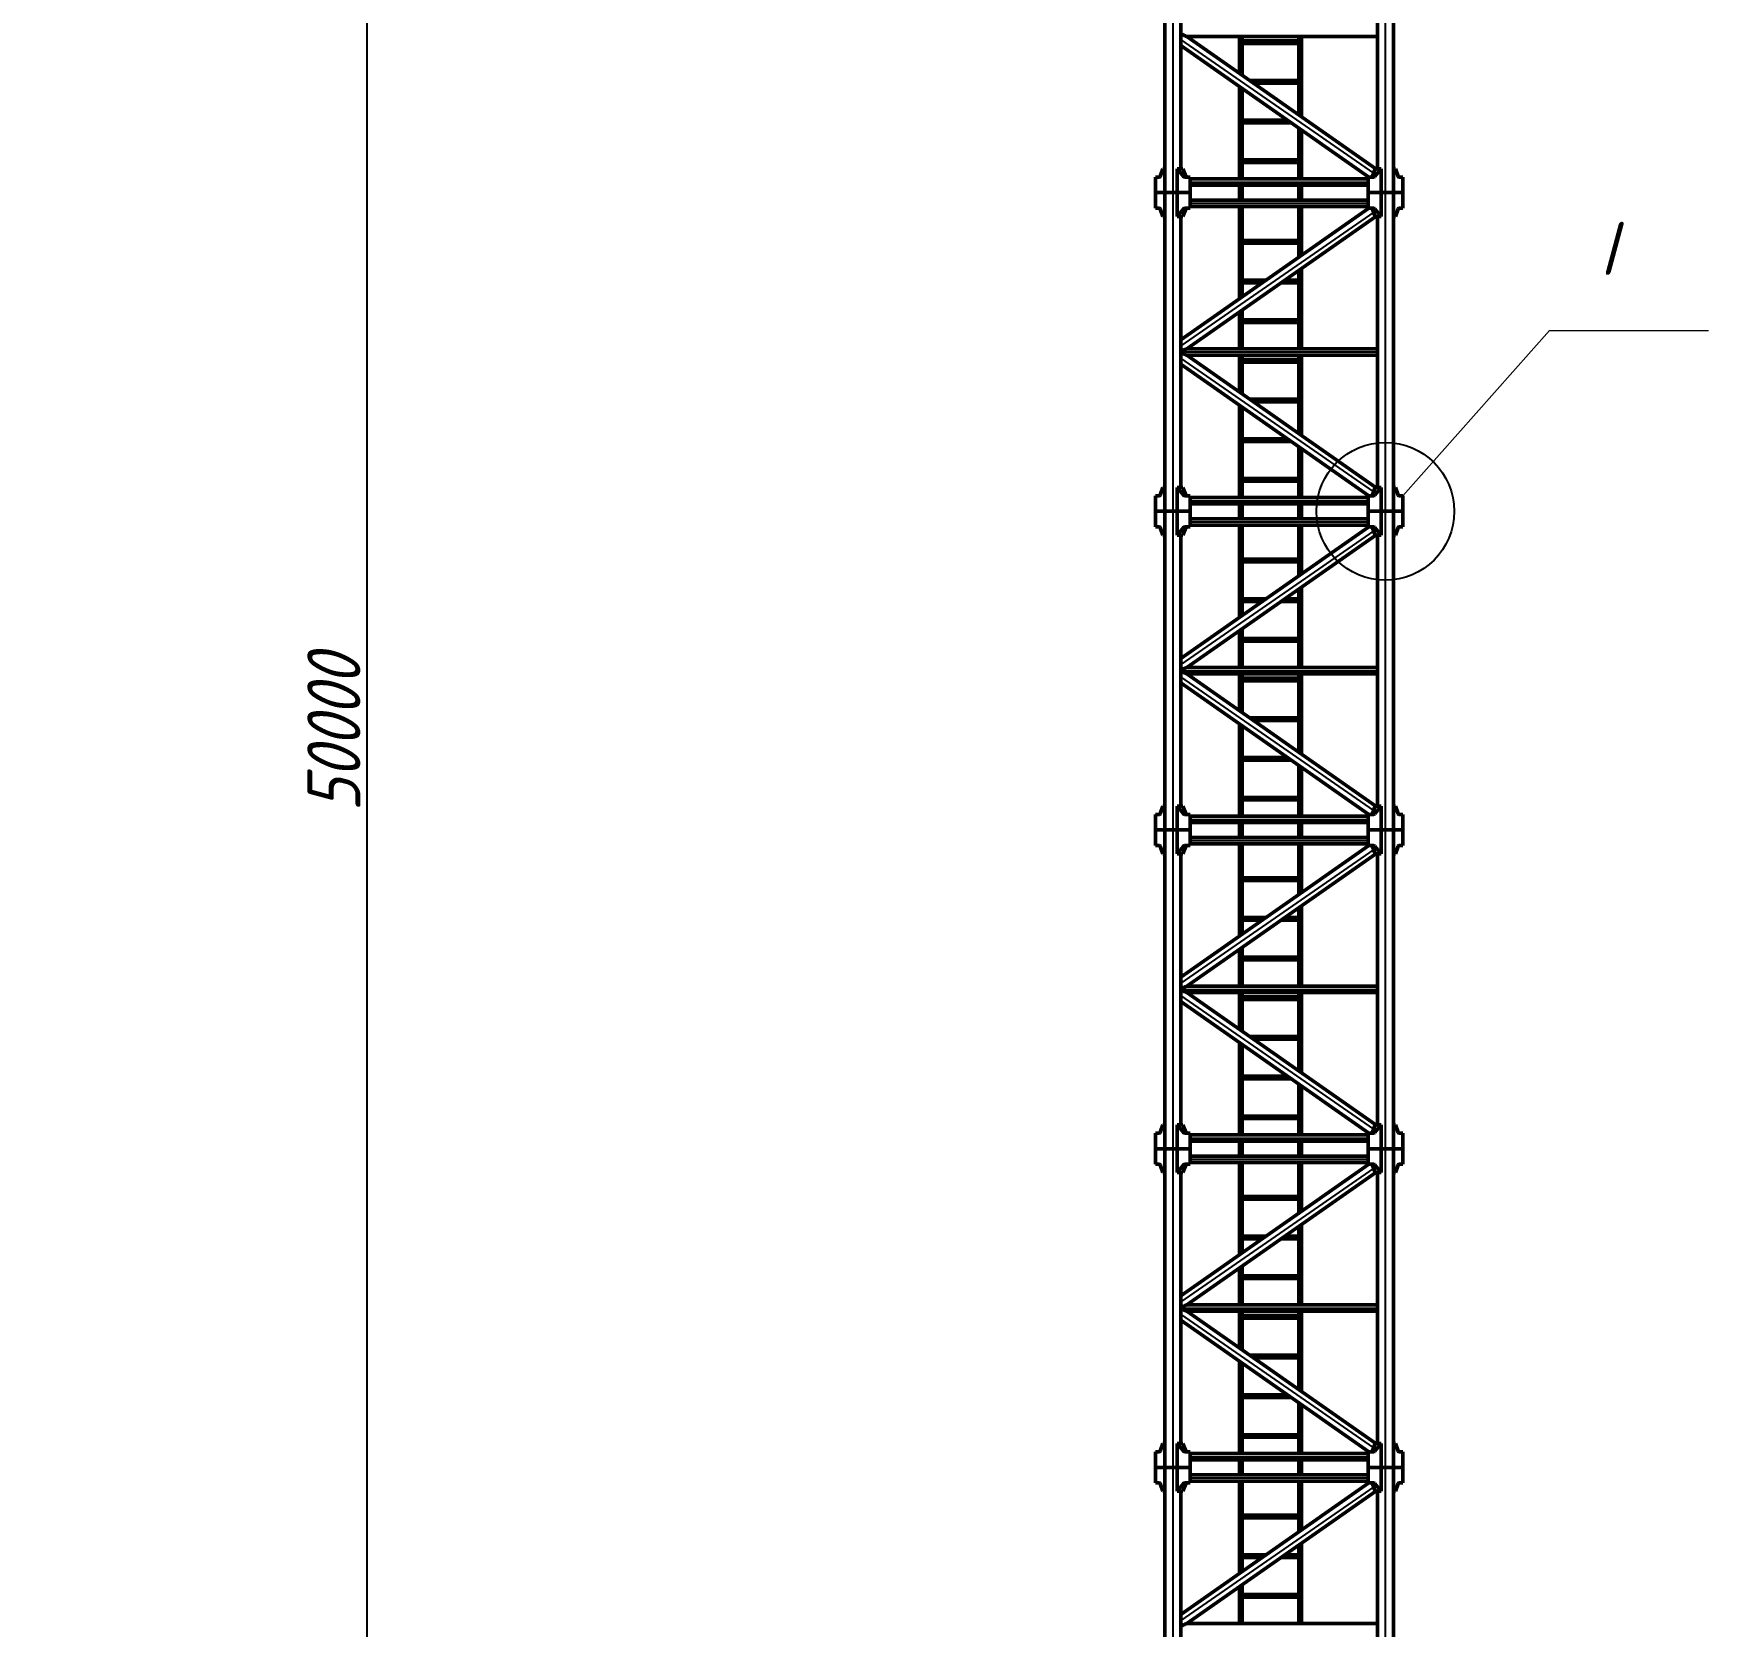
# Model space of a CAD drawing. Header units: millimetres. Extents: x 4452 to 5641, y -238 to 603.
# Drawn here: x 4609.6 to 4767.3, y 77.7 to 227.7 of the extents above; entities that cross this region are included whole.
import ezdxf

# ---------------------------------------------------------------- set-up
doc = ezdxf.new("R2010")
doc.units = ezdxf.units.MM
doc.linetypes.add('CENTER', pattern=[50.8, 31.75, -6.35, 6.35, -6.35])
for name, color, linetype, lineweight in [('ACAD0', 7, 'Continuous', 0), ('中心线层', 1, 'CENTER', 25), ('剖面线层', 2, 'Continuous', 25), ('图层1', 2, 'CENTER', 18), ('标注层', 3, 'Continuous', 25), ('粗实线', 7, 'Continuous', 50)]:
    doc.layers.add(name, color=color, linetype=linetype, lineweight=lineweight)
doc.styles.add('5号字', font='gbeitc.shx', dxfattribs={"height": 5, "bigfont": 'gbcbig.shx'})
doc.styles.get("Standard").update_dxf_attribs({"font": 'txt', "bigfont": 'gbcbig.shx'})
doc.dimstyles.new('ISO-25', dxfattribs={"dimtxt": 2.5, "dimasz": 2.5, "dimexe": 1.25, "dimexo": 0.625, "dimtad": 1, "dimtxsty": 'Standard', "dimcen": 2.5, "dimadec": 0, "dimazin": 0, "dimtfac": 1, "dimtmove": 0, "dimatfit": 3, "dimfxl": 1, "dimarcsym": 0})

# ---------------------------------------------------------------- blocks, each defined once
blk = doc.blocks.new('*D8')
at = {"layer": 'Defpoints', "color": 0, "transparency": 16777216}
for p in [(4640.98, 410.95), (4716.86, 410.95), (4716.86, -87.39)]:
    blk.add_point(p, dxfattribs=at)
at = {"layer": '标注层', "color": 0, "lineweight": -2, "transparency": 16777216}
for p, q in [((4716.23, 410.95), (4639.73, 410.95)), ((4640.98, -81.39), (4640.98, 404.95)), ((4716.23, -87.39), (4639.73, -87.39))]:
    blk.add_line(p, q, dxfattribs=at)
at = {"layer": '标注层', "color": 0, "transparency": 16777216}
for points in [[(4639.98, 404.95), (4641.98, 404.95), (4640.98, 410.95)], [(4639.98, -81.39), (4641.98, -81.39), (4640.98, -87.39)]]:
    blk.add_solid(points, dxfattribs=at)
at = {"layer": '标注层', "color": 0, "transparency": 16777216, "insert": (4637.85, 161.78), "char_height": 5, "attachment_point": 5, "rotation": 90, "style": '5号字'}
blk.add_mtext('50000', dxfattribs=at)
blk = doc.blocks.new('*D9')
at = {"layer": 'Defpoints', "color": 0, "transparency": 16777216}
for p in [(4553.82, 483.81), (4734.29, 483.81), (4716.86, -87.39)]:
    blk.add_point(p, dxfattribs=at)
at = {"layer": '标注层', "color": 0, "lineweight": -2, "transparency": 16777216}
for p, q in [((4733.66, 483.81), (4552.57, 483.81)), ((4553.82, -81.39), (4553.82, 477.81)), ((4716.23, -87.39), (4552.57, -87.39))]:
    blk.add_line(p, q, dxfattribs=at)
at = {"layer": '标注层', "color": 0, "transparency": 16777216}
for points in [[(4552.82, 477.81), (4554.82, 477.81), (4553.82, 483.81)], [(4552.82, -81.39), (4554.82, -81.39), (4553.82, -87.39)]]:
    blk.add_solid(points, dxfattribs=at)
at = {"layer": '标注层', "color": 0, "transparency": 16777216, "insert": (4550.69, 198.21), "char_height": 5, "attachment_point": 5, "rotation": 90, "style": '5号字'}
blk.add_mtext('57000', dxfattribs=at)

msp = doc.modelspace()

# ---------------------------------------------------------------- linework, layer by layer
at = {"layer": 'ACAD0', "color": 0, "linetype": 'Continuous', "lineweight": 0}
for p, q in [((4738.491, 184.152), (4752.313, 199.691)), ((4752.313, 199.691), (4767.287, 199.691))]:
    msp.add_line(p, q, dxfattribs=at)
at = {"layer": '中心线层', "color": 0}
for p, q in [((4716.858, 242.694), (4716.858, 212.686)), ((4736.863, 212.686), (4736.863, 242.694)), ((4735.763, 214.514), (4717.608, 227.105)), ((4718.486, 213.687), (4735.235, 213.687)), ((4716.858, 212.686), (4716.858, 182.679)), ((4718.486, 211.686), (4735.235, 211.686)), ((4736.863, 182.679), (4736.863, 212.686)), ((4735.763, 210.858), (4717.608, 198.268)), ((4717.608, 197.683), (4736.113, 197.683)), ((4735.763, 184.507), (4717.608, 197.097)), ((4718.486, 183.679), (4735.235, 183.679)), ((4716.858, 182.679), (4716.858, 152.672)), ((4718.486, 181.679), (4735.235, 181.679)), ((4736.863, 152.672), (4736.863, 182.679)), ((4735.763, 180.851), (4717.608, 168.261)), ((4717.608, 167.675), (4736.113, 167.675)), ((4735.763, 154.5), (4717.608, 167.09)), ((4718.486, 153.672), (4735.235, 153.672)), ((4716.858, 152.672), (4716.858, 122.665)), ((4718.486, 151.672), (4735.235, 151.672)), ((4736.863, 122.665), (4736.863, 152.672)), ((4735.763, 150.844), (4717.608, 138.253)), ((4717.608, 137.668), (4736.113, 137.668)), ((4735.763, 124.493), (4717.608, 137.083)), ((4718.486, 123.665), (4735.235, 123.665)), ((4716.858, 122.665), (4716.858, 92.657)), ((4718.486, 121.664), (4735.235, 121.664)), ((4736.863, 92.657), (4736.863, 122.665)), ((4735.763, 120.837), (4717.608, 108.246)), ((4717.608, 107.661), (4736.113, 107.661)), ((4735.763, 94.485), (4717.608, 107.076)), ((4718.486, 93.658), (4735.235, 93.658)), ((4716.858, 92.657), (4716.858, 62.65)), ((4718.486, 91.657), (4735.235, 91.657)), ((4736.863, 62.65), (4736.863, 92.657)), ((4735.763, 90.829), (4717.608, 78.239))]:
    msp.add_line(p, q, dxfattribs=at)
at = {"layer": '剖面线层', "color": 0}
msp.add_circle((4736.863, 182.679), 6.49, dxfattribs=at)
at = {"layer": '图层1', "color": 0, "linetype": 'Continuous', "lineweight": 50}
for p, q in [((4716.108, 242.694), (4716.108, 212.686)), ((4737.613, 242.694), (4737.613, 212.686)), ((4717.608, 240.443), (4717.608, 214.937)), ((4736.113, 240.443), (4736.113, 214.937)), ((4718.158, 227.39), (4736.113, 227.39)), ((4735.949, 214.937), (4718.159, 227.39)), ((4717.608, 226.554), (4735.316, 214.159)), ((4715.643, 214.195), (4715.91, 214.937)), ((4716.108, 214.937), (4715.91, 214.937)), ((4717.255, 214.937), (4717.861, 214.199)), ((4717.255, 214.937), (4717.806, 214.937)), ((4718.06, 214.232), (4717.806, 214.937)), ((4735.662, 214.232), (4735.915, 214.937)), ((4736.467, 214.937), (4735.86, 214.199)), ((4736.467, 214.937), (4735.915, 214.937)), ((4736.467, 212.686), (4736.467, 214.937)), ((4737.613, 214.937), (4737.811, 214.937)), ((4738.078, 214.195), (4737.811, 214.937)), ((4715.591, 214.159), (4715.23, 214.159)), ((4715.23, 212.686), (4715.23, 214.159)), ((4717.947, 214.159), (4718.486, 214.159)), ((4718.486, 212.686), (4718.486, 214.159)), ((4735.235, 213.987), (4718.486, 213.987)), ((4718.486, 213.386), (4735.235, 213.386)), ((4735.774, 214.159), (4735.235, 214.159)), ((4735.235, 212.686), (4735.235, 214.159)), ((4738.13, 214.159), (4738.491, 214.159)), ((4738.491, 212.686), (4738.491, 214.159)), ((4715.23, 212.686), (4718.486, 212.686)), ((4718.486, 212.686), (4715.23, 212.686)), ((4715.23, 212.686), (4715.23, 211.214)), ((4715.23, 212.686), (4718.486, 212.686)), ((4718.486, 212.686), (4715.23, 212.686)), ((4715.23, 212.686), (4718.486, 212.686)), ((4718.486, 212.686), (4715.23, 212.686)), ((4716.108, 212.686), (4717.608, 212.686)), ((4716.108, 212.686), (4716.108, 182.679)), ((4716.108, 212.686), (4717.608, 212.686)), ((4716.108, 212.686), (4717.608, 212.686)), ((4718.486, 212.686), (4718.486, 211.214)), ((4735.235, 211.986), (4718.486, 211.986)), ((4718.486, 211.386), (4735.235, 211.386)), ((4738.491, 212.686), (4735.235, 212.686)), ((4735.235, 212.686), (4735.235, 211.214)), ((4735.235, 212.686), (4738.491, 212.686)), ((4738.491, 212.686), (4735.235, 212.686)), ((4735.235, 212.686), (4738.491, 212.686)), ((4738.491, 212.686), (4735.235, 212.686)), ((4735.235, 212.686), (4738.491, 212.686)), ((4737.613, 212.686), (4736.113, 212.686)), ((4737.613, 212.686), (4736.113, 212.686)), ((4737.613, 212.686), (4736.113, 212.686)), ((4736.466, 212.686), (4736.466, 210.436)), ((4737.613, 212.686), (4737.613, 182.679)), ((4738.491, 212.686), (4738.491, 211.214)), ((4715.591, 211.214), (4715.23, 211.214)), ((4715.643, 211.177), (4715.91, 210.436)), ((4716.108, 210.436), (4715.91, 210.436)), ((4717.255, 210.436), (4717.861, 211.173)), ((4717.255, 210.436), (4717.806, 210.436)), ((4735.316, 211.214), (4717.608, 198.818)), ((4717.608, 210.436), (4717.608, 184.929)), ((4718.06, 211.14), (4717.806, 210.436)), ((4717.947, 211.214), (4718.486, 211.214)), ((4718.158, 197.982), (4735.949, 210.436)), ((4735.774, 211.214), (4735.235, 211.214)), ((4735.662, 211.14), (4735.915, 210.436)), ((4736.466, 210.436), (4735.86, 211.173)), ((4736.466, 210.436), (4735.915, 210.436)), ((4736.113, 210.436), (4736.113, 184.929)), ((4737.613, 210.436), (4737.811, 210.436)), ((4738.078, 211.177), (4737.811, 210.436)), ((4738.13, 211.214), (4738.491, 211.214)), ((4736.113, 197.983), (4718.158, 197.983)), ((4735.949, 184.929), (4718.158, 197.383)), ((4718.158, 197.383), (4736.113, 197.383)), ((4717.608, 196.547), (4735.316, 184.152)), ((4715.643, 184.188), (4715.91, 184.929)), ((4716.108, 184.929), (4715.91, 184.929)), ((4717.255, 184.929), (4717.861, 184.192)), ((4717.255, 184.929), (4717.806, 184.929)), ((4718.06, 184.225), (4717.806, 184.929)), ((4735.662, 184.225), (4735.915, 184.929)), ((4736.466, 184.929), (4735.86, 184.192)), ((4736.466, 184.929), (4735.915, 184.929)), ((4736.466, 182.679), (4736.466, 184.929)), ((4737.613, 184.929), (4737.811, 184.929)), ((4738.078, 184.188), (4737.811, 184.929)), ((4715.591, 184.152), (4715.23, 184.152)), ((4715.23, 182.679), (4715.23, 184.152)), ((4717.947, 184.152), (4718.486, 184.152)), ((4718.486, 182.679), (4718.486, 184.152)), ((4735.235, 183.979), (4718.486, 183.979)), ((4718.486, 183.379), (4735.235, 183.379)), ((4735.774, 184.152), (4735.235, 184.152)), ((4735.235, 182.679), (4735.235, 184.152)), ((4738.13, 184.152), (4738.491, 184.152)), ((4738.491, 182.679), (4738.491, 184.152)), ((4715.23, 182.679), (4718.486, 182.679)), ((4718.486, 182.679), (4715.23, 182.679)), ((4715.23, 182.679), (4715.23, 181.207)), ((4715.23, 182.679), (4718.486, 182.679)), ((4718.486, 182.679), (4715.23, 182.679)), ((4715.23, 182.679), (4718.486, 182.679)), ((4718.486, 182.679), (4715.23, 182.679)), ((4716.108, 182.679), (4717.608, 182.679)), ((4716.108, 182.679), (4716.108, 152.672)), ((4716.108, 182.679), (4717.608, 182.679)), ((4716.108, 182.679), (4717.608, 182.679)), ((4718.486, 182.679), (4718.486, 181.207)), ((4735.235, 181.979), (4718.486, 181.979)), ((4718.486, 181.379), (4735.235, 181.379)), ((4738.491, 182.679), (4735.235, 182.679)), ((4735.235, 182.679), (4735.235, 181.207)), ((4735.235, 182.679), (4738.491, 182.679)), ((4738.491, 182.679), (4735.235, 182.679)), ((4735.235, 182.679), (4738.491, 182.679)), ((4738.491, 182.679), (4735.235, 182.679)), ((4735.235, 182.679), (4738.491, 182.679)), ((4737.613, 182.679), (4736.113, 182.679)), ((4737.613, 182.679), (4736.113, 182.679)), ((4737.613, 182.679), (4736.113, 182.679)), ((4736.466, 182.679), (4736.466, 180.429)), ((4737.613, 182.679), (4737.613, 152.672)), ((4738.491, 182.679), (4738.491, 181.207)), ((4715.591, 181.207), (4715.23, 181.207)), ((4715.643, 181.17), (4715.91, 180.429)), ((4716.108, 180.429), (4715.91, 180.429)), ((4717.254, 180.429), (4717.861, 181.166)), ((4717.254, 180.429), (4717.806, 180.429)), ((4735.316, 181.207), (4717.608, 168.811)), ((4717.608, 180.429), (4717.608, 154.922)), ((4718.059, 181.133), (4717.806, 180.429)), ((4717.947, 181.207), (4718.486, 181.207)), ((4718.158, 167.975), (4735.949, 180.429)), ((4735.774, 181.207), (4735.235, 181.207)), ((4735.661, 181.133), (4735.915, 180.429)), ((4736.466, 180.429), (4735.86, 181.166)), ((4736.466, 180.429), (4735.915, 180.429)), ((4736.113, 180.429), (4736.113, 154.922)), ((4737.613, 180.429), (4737.811, 180.429)), ((4738.078, 181.17), (4737.811, 180.429)), ((4738.13, 181.207), (4738.491, 181.207)), ((4736.113, 167.976), (4718.158, 167.976)), ((4735.949, 154.922), (4718.158, 167.376)), ((4718.158, 167.375), (4736.113, 167.375)), ((4717.608, 166.54), (4735.316, 154.144)), ((4715.643, 154.181), (4715.91, 154.922)), ((4716.108, 154.922), (4715.91, 154.922)), ((4717.254, 154.922), (4717.861, 154.185)), ((4717.254, 154.922), (4717.806, 154.922)), ((4718.059, 154.218), (4717.806, 154.922)), ((4735.661, 154.218), (4735.915, 154.922)), ((4736.466, 154.922), (4735.86, 154.185)), ((4736.466, 154.922), (4735.915, 154.922)), ((4736.466, 152.672), (4736.466, 154.922)), ((4737.613, 154.922), (4737.811, 154.922)), ((4738.078, 154.181), (4737.811, 154.922)), ((4715.591, 154.144), (4715.23, 154.144)), ((4715.23, 152.672), (4715.23, 154.144)), ((4717.947, 154.144), (4718.486, 154.144)), ((4718.486, 152.672), (4718.486, 154.144)), ((4735.235, 153.972), (4718.486, 153.972)), ((4718.486, 153.372), (4735.235, 153.372)), ((4735.774, 154.144), (4735.235, 154.144)), ((4735.235, 152.672), (4735.235, 154.144)), ((4738.13, 154.144), (4738.491, 154.144)), ((4738.491, 152.672), (4738.491, 154.144)), ((4715.23, 152.672), (4718.486, 152.672)), ((4718.486, 152.672), (4715.23, 152.672)), ((4715.23, 152.672), (4715.23, 151.199)), ((4715.23, 152.672), (4718.486, 152.672)), ((4718.486, 152.672), (4715.23, 152.672)), ((4715.23, 152.672), (4718.486, 152.672)), ((4718.486, 152.672), (4715.23, 152.672)), ((4716.108, 152.672), (4717.608, 152.672)), ((4716.108, 152.672), (4716.108, 122.665)), ((4716.108, 152.672), (4717.608, 152.672)), ((4716.108, 152.672), (4717.608, 152.672)), ((4718.486, 152.672), (4718.486, 151.199)), ((4735.235, 151.972), (4718.486, 151.972)), ((4738.491, 152.672), (4735.235, 152.672)), ((4735.235, 152.672), (4735.235, 151.199)), ((4735.235, 152.672), (4738.491, 152.672)), ((4738.491, 152.672), (4735.235, 152.672)), ((4735.235, 152.672), (4738.491, 152.672)), ((4738.491, 152.672), (4735.235, 152.672)), ((4735.235, 152.672), (4738.491, 152.672)), ((4737.613, 152.672), (4736.113, 152.672)), ((4737.613, 152.672), (4736.113, 152.672)), ((4737.613, 152.672), (4736.113, 152.672)), ((4736.466, 152.672), (4736.466, 150.422)), ((4737.613, 152.672), (4737.613, 122.665)), ((4738.491, 152.672), (4738.491, 151.199)), ((4715.591, 151.199), (4715.23, 151.199)), ((4715.643, 151.163), (4715.91, 150.422)), ((4716.108, 150.422), (4715.91, 150.422)), ((4717.254, 150.422), (4717.861, 151.159)), ((4717.254, 150.422), (4717.806, 150.422)), ((4735.316, 151.199), (4717.608, 138.804)), ((4717.608, 150.422), (4717.608, 124.915)), ((4718.059, 151.126), (4717.806, 150.422)), ((4717.947, 151.199), (4718.486, 151.199)), ((4718.158, 137.968), (4735.949, 150.422)), ((4718.486, 151.372), (4735.235, 151.372)), ((4735.774, 151.199), (4735.235, 151.199)), ((4735.661, 151.126), (4735.915, 150.422)), ((4736.466, 150.422), (4735.86, 151.159)), ((4736.466, 150.422), (4735.915, 150.422)), ((4736.113, 150.422), (4736.113, 124.915)), ((4737.613, 150.422), (4737.811, 150.422)), ((4738.078, 151.163), (4737.811, 150.422)), ((4738.13, 151.199), (4738.491, 151.199)), ((4736.113, 137.968), (4718.158, 137.968)), ((4735.949, 124.915), (4718.158, 137.368)), ((4718.158, 137.368), (4736.113, 137.368)), ((4717.608, 136.533), (4735.316, 124.137)), ((4715.643, 124.174), (4715.91, 124.915)), ((4716.108, 124.915), (4715.91, 124.915)), ((4717.254, 124.915), (4717.861, 124.178)), ((4717.254, 124.915), (4717.806, 124.915)), ((4718.059, 124.21), (4717.806, 124.915)), ((4735.661, 124.21), (4735.915, 124.915)), ((4736.466, 124.915), (4735.86, 124.178)), ((4736.466, 124.915), (4735.915, 124.915)), ((4736.466, 122.665), (4736.466, 124.915)), ((4737.613, 124.915), (4737.811, 124.915)), ((4738.078, 124.174), (4737.811, 124.915)), ((4715.591, 124.137), (4715.23, 124.137)), ((4715.23, 122.665), (4715.23, 124.137)), ((4717.947, 124.137), (4718.486, 124.137)), ((4718.486, 122.665), (4718.486, 124.137)), ((4735.235, 123.965), (4718.486, 123.965)), ((4718.486, 123.365), (4735.235, 123.365)), ((4735.774, 124.137), (4735.235, 124.137)), ((4735.235, 122.665), (4735.235, 124.137)), ((4738.13, 124.137), (4738.491, 124.137)), ((4738.491, 122.665), (4738.491, 124.137)), ((4715.23, 122.665), (4718.486, 122.665)), ((4718.486, 122.665), (4715.23, 122.665)), ((4715.23, 122.665), (4715.23, 121.192)), ((4715.23, 122.665), (4718.486, 122.665)), ((4718.486, 122.665), (4715.23, 122.665)), ((4715.23, 122.665), (4718.486, 122.665)), ((4718.486, 122.665), (4715.23, 122.665)), ((4716.108, 122.665), (4717.608, 122.665)), ((4716.108, 122.665), (4716.108, 92.657)), ((4716.108, 122.665), (4717.608, 122.665)), ((4716.108, 122.665), (4717.608, 122.665)), ((4718.486, 122.665), (4718.486, 121.192)), ((4735.235, 121.964), (4718.486, 121.964)), ((4738.491, 122.665), (4735.235, 122.665)), ((4735.235, 122.665), (4735.235, 121.192)), ((4735.235, 122.665), (4738.491, 122.665)), ((4738.491, 122.665), (4735.235, 122.665)), ((4735.235, 122.665), (4738.491, 122.665)), ((4738.491, 122.665), (4735.235, 122.665)), ((4735.235, 122.665), (4738.491, 122.665)), ((4737.613, 122.665), (4736.113, 122.665)), ((4737.613, 122.665), (4736.113, 122.665)), ((4737.613, 122.665), (4736.113, 122.665)), ((4736.466, 122.665), (4736.466, 120.414)), ((4737.613, 122.665), (4737.613, 92.657)), ((4738.491, 122.665), (4738.491, 121.192)), ((4715.591, 121.192), (4715.23, 121.192)), ((4715.643, 121.155), (4715.91, 120.414)), ((4716.108, 120.414), (4715.91, 120.414)), ((4717.254, 120.414), (4717.861, 121.152)), ((4717.254, 120.414), (4717.806, 120.414)), ((4735.316, 121.192), (4717.608, 108.797)), ((4717.608, 120.414), (4717.608, 94.908)), ((4718.059, 121.119), (4717.806, 120.414)), ((4717.947, 121.192), (4718.486, 121.192)), ((4718.158, 107.961), (4735.949, 120.414)), ((4718.486, 121.364), (4735.235, 121.364)), ((4735.774, 121.192), (4735.235, 121.192)), ((4735.661, 121.119), (4735.915, 120.414)), ((4736.466, 120.414), (4735.86, 121.152)), ((4736.466, 120.414), (4735.915, 120.414)), ((4736.113, 120.414), (4736.113, 94.908)), ((4737.613, 120.414), (4737.81, 120.414)), ((4738.078, 121.155), (4737.81, 120.414)), ((4738.13, 121.192), (4738.491, 121.192)), ((4736.113, 107.961), (4718.158, 107.961)), ((4735.949, 94.908), (4718.158, 107.361)), ((4718.158, 107.361), (4736.113, 107.361)), ((4717.608, 106.525), (4735.316, 94.13)), ((4715.643, 94.167), (4715.91, 94.908)), ((4716.108, 94.908), (4715.91, 94.908)), ((4717.254, 94.908), (4717.861, 94.17)), ((4717.254, 94.908), (4717.806, 94.908)), ((4718.059, 94.203), (4717.806, 94.908)), ((4735.661, 94.203), (4735.915, 94.908)), ((4736.466, 94.908), (4735.86, 94.17)), ((4736.466, 94.908), (4735.915, 94.908)), ((4736.466, 92.657), (4736.466, 94.908)), ((4737.613, 94.908), (4737.81, 94.908)), ((4738.078, 94.167), (4737.81, 94.908)), ((4715.591, 94.13), (4715.23, 94.13)), ((4715.23, 92.657), (4715.23, 94.13)), ((4717.947, 94.13), (4718.486, 94.13)), ((4718.486, 92.657), (4718.486, 94.13)), ((4735.235, 93.958), (4718.486, 93.958)), ((4718.486, 93.358), (4735.235, 93.358)), ((4735.774, 94.13), (4735.235, 94.13)), ((4735.235, 92.657), (4735.235, 94.13)), ((4738.13, 94.13), (4738.491, 94.13)), ((4738.491, 92.657), (4738.491, 94.13)), ((4715.23, 92.657), (4718.486, 92.657)), ((4718.486, 92.657), (4715.23, 92.657)), ((4715.23, 92.657), (4715.23, 91.185)), ((4715.23, 92.657), (4718.486, 92.657)), ((4718.486, 92.657), (4715.23, 92.657)), ((4715.23, 92.657), (4718.486, 92.657)), ((4718.486, 92.657), (4715.23, 92.657)), ((4716.108, 92.657), (4717.608, 92.657)), ((4716.108, 92.657), (4716.108, 62.65)), ((4716.108, 92.657), (4717.608, 92.657)), ((4716.108, 92.657), (4717.608, 92.657)), ((4718.486, 92.657), (4718.486, 91.185)), ((4735.235, 91.957), (4718.486, 91.957)), ((4738.491, 92.657), (4735.235, 92.657)), ((4735.235, 92.657), (4735.235, 91.185)), ((4735.235, 92.657), (4738.491, 92.657)), ((4738.491, 92.657), (4735.235, 92.657)), ((4735.235, 92.657), (4738.491, 92.657)), ((4738.491, 92.657), (4735.235, 92.657)), ((4735.235, 92.657), (4738.491, 92.657)), ((4737.613, 92.657), (4736.113, 92.657)), ((4737.613, 92.657), (4736.113, 92.657)), ((4737.613, 92.657), (4736.113, 92.657)), ((4736.466, 92.657), (4736.466, 90.407)), ((4737.613, 92.657), (4737.613, 62.65)), ((4738.491, 92.657), (4738.491, 91.185)), ((4715.591, 91.185), (4715.23, 91.185)), ((4715.643, 91.148), (4715.91, 90.407)), ((4716.108, 90.407), (4715.91, 90.407)), ((4717.254, 90.407), (4717.861, 91.144)), ((4717.254, 90.407), (4717.805, 90.407)), ((4735.316, 91.185), (4717.608, 78.789)), ((4717.608, 90.407), (4717.608, 64.9)), ((4718.059, 91.111), (4717.805, 90.407)), ((4717.947, 91.185), (4718.486, 91.185)), ((4718.158, 77.954), (4735.949, 90.407)), ((4718.486, 91.357), (4735.235, 91.357)), ((4735.774, 91.185), (4735.235, 91.185)), ((4735.661, 91.111), (4735.915, 90.407)), ((4736.466, 90.407), (4735.86, 91.144)), ((4736.466, 90.407), (4735.915, 90.407)), ((4736.113, 90.407), (4736.113, 64.9)), ((4737.613, 90.407), (4737.81, 90.407)), ((4738.077, 91.148), (4737.81, 90.407)), ((4738.13, 91.185), (4738.491, 91.185)), ((4736.113, 77.954), (4718.158, 77.954))]:
    msp.add_line(p, q, dxfattribs=at)
at = {"layer": '图层1', "color": 0, "lineweight": 50}
for p, q in [((4723.121, 227.39), (4723.121, 223.916)), ((4723.371, 227.39), (4723.371, 223.742)), ((4728.72, 227.39), (4728.72, 221.379)), ((4728.969, 227.39), (4728.969, 221.554)), ((4723.371, 226.979), (4728.72, 226.979)), ((4728.72, 226.73), (4723.371, 226.73)), ((4723.121, 222.695), (4723.121, 218.874)), ((4723.371, 222.521), (4723.371, 219.048)), ((4724.087, 223.24), (4728.72, 223.24)), ((4728.72, 222.991), (4724.443, 222.991)), ((4728.72, 221.379), (4728.72, 219.997)), ((4728.969, 221.554), (4728.969, 219.823)), ((4723.371, 219.501), (4724.017, 219.501)), ((4723.661, 219.252), (4723.371, 219.252)), ((4725.68, 219.252), (4723.661, 219.252)), ((4724.017, 219.501), (4726.036, 219.501)), ((4728.041, 219.252), (4725.68, 219.252)), ((4726.036, 219.501), (4727.685, 219.501)), ((4723.121, 218.874), (4723.121, 217.46)), ((4723.371, 219.048), (4723.371, 217.635)), ((4728.72, 218.776), (4728.72, 213.987)), ((4728.969, 218.602), (4728.969, 213.987)), ((4723.121, 217.46), (4723.121, 213.987)), ((4723.371, 217.635), (4723.371, 213.987)), ((4723.371, 215.762), (4728.72, 215.762)), ((4728.72, 215.513), (4723.371, 215.513)), ((4723.121, 213.386), (4723.121, 212.686)), ((4723.371, 213.386), (4723.371, 212.686)), ((4728.72, 213.386), (4728.72, 212.686)), ((4728.969, 213.386), (4728.969, 212.686)), ((4723.121, 212.686), (4723.121, 211.986)), ((4723.121, 211.386), (4723.121, 207.912)), ((4723.371, 212.686), (4723.371, 211.986)), ((4723.371, 211.386), (4723.371, 207.738)), ((4728.72, 212.686), (4728.72, 211.986)), ((4728.72, 211.386), (4728.72, 206.596)), ((4728.969, 212.686), (4728.969, 211.986)), ((4728.969, 211.386), (4728.969, 206.771)), ((4723.371, 208.189), (4728.72, 208.189)), ((4723.121, 207.912), (4723.121, 202.678)), ((4728.72, 207.94), (4723.371, 207.94)), ((4723.371, 207.738), (4723.371, 202.852)), ((4728.72, 205.375), (4728.72, 203.994)), ((4728.969, 205.55), (4728.969, 203.819)), ((4723.371, 204.45), (4725.654, 204.45)), ((4725.298, 204.201), (4723.371, 204.201)), ((4728.424, 204.201), (4727.042, 204.201)), ((4727.398, 204.45), (4728.067, 204.45)), ((4728.067, 204.45), (4728.72, 204.45)), ((4728.72, 204.201), (4728.424, 204.201)), ((4728.72, 203.994), (4728.72, 197.983)), ((4728.969, 203.819), (4728.969, 197.983)), ((4723.121, 201.457), (4723.121, 197.983)), ((4723.371, 201.631), (4723.371, 197.983)), ((4723.371, 200.711), (4728.72, 200.711)), ((4728.72, 200.462), (4723.371, 200.462)), ((4723.121, 197.383), (4723.121, 193.909)), ((4723.371, 197.383), (4723.371, 193.734)), ((4728.72, 197.383), (4728.72, 191.372)), ((4728.969, 197.383), (4728.969, 191.546)), ((4723.371, 196.972), (4728.72, 196.972)), ((4728.72, 196.723), (4723.371, 196.723)), ((4723.121, 192.688), (4723.121, 188.867)), ((4723.371, 192.513), (4723.371, 189.041)), ((4724.087, 193.233), (4728.72, 193.233)), ((4728.72, 192.983), (4724.443, 192.983)), ((4728.72, 191.372), (4728.72, 189.99)), ((4728.969, 191.546), (4728.969, 189.816)), ((4723.371, 189.494), (4724.017, 189.494)), ((4724.017, 189.494), (4726.036, 189.494)), ((4726.036, 189.494), (4727.685, 189.494)), ((4723.121, 188.867), (4723.121, 187.453)), ((4723.661, 189.244), (4723.371, 189.244)), ((4723.371, 189.041), (4723.371, 187.628)), ((4725.68, 189.244), (4723.661, 189.244)), ((4728.041, 189.244), (4725.68, 189.244)), ((4728.72, 188.769), (4728.72, 183.979)), ((4728.969, 188.595), (4728.969, 183.979)), ((4723.121, 187.453), (4723.121, 183.979)), ((4723.371, 187.628), (4723.371, 183.979)), ((4723.371, 185.755), (4728.72, 185.755)), ((4728.72, 185.505), (4723.371, 185.505)), ((4723.121, 183.379), (4723.121, 182.679)), ((4723.371, 183.379), (4723.371, 182.679)), ((4728.72, 183.379), (4728.72, 182.679)), ((4728.969, 183.379), (4728.969, 182.679)), ((4723.121, 182.679), (4723.121, 181.979)), ((4723.121, 181.379), (4723.121, 177.905)), ((4723.371, 182.679), (4723.371, 181.979)), ((4723.371, 181.379), (4723.371, 177.731)), ((4728.719, 182.679), (4728.719, 181.979)), ((4728.719, 181.379), (4728.719, 176.589)), ((4728.969, 182.679), (4728.969, 181.979)), ((4728.969, 181.379), (4728.969, 176.763)), ((4723.121, 177.905), (4723.121, 172.67)), ((4723.371, 178.182), (4728.719, 178.182)), ((4728.719, 177.933), (4723.371, 177.933)), ((4723.371, 177.731), (4723.371, 172.845)), ((4728.719, 175.368), (4728.719, 173.986)), ((4728.969, 175.543), (4728.969, 173.812)), ((4723.371, 174.443), (4725.654, 174.443)), ((4725.297, 174.194), (4723.371, 174.194)), ((4728.423, 174.194), (4727.042, 174.194)), ((4727.398, 174.443), (4728.067, 174.443)), ((4728.067, 174.443), (4728.719, 174.443)), ((4728.719, 174.194), (4728.423, 174.194)), ((4728.719, 173.986), (4728.719, 167.976)), ((4728.969, 173.812), (4728.969, 167.976)), ((4723.121, 171.449), (4723.121, 167.976)), ((4723.371, 171.624), (4723.371, 167.976)), ((4723.371, 170.704), (4728.719, 170.704)), ((4728.719, 170.454), (4723.371, 170.454)), ((4723.121, 167.375), (4723.121, 163.902)), ((4723.371, 167.375), (4723.371, 163.727)), ((4728.719, 167.375), (4728.719, 161.365)), ((4728.969, 167.375), (4728.969, 161.539)), ((4723.371, 166.965), (4728.719, 166.965)), ((4728.719, 166.715), (4723.371, 166.715)), ((4723.121, 162.681), (4723.121, 158.859)), ((4723.371, 162.506), (4723.371, 159.034)), ((4724.087, 163.225), (4728.719, 163.225)), ((4728.719, 162.976), (4724.443, 162.976)), ((4728.719, 161.365), (4728.719, 159.983)), ((4728.969, 161.539), (4728.969, 159.808)), ((4723.371, 159.486), (4724.017, 159.486)), ((4724.017, 159.486), (4726.036, 159.486)), ((4726.036, 159.486), (4727.685, 159.486)), ((4723.121, 158.859), (4723.121, 157.446)), ((4723.661, 159.237), (4723.371, 159.237)), ((4723.371, 159.034), (4723.371, 157.62)), ((4725.68, 159.237), (4723.661, 159.237)), ((4728.041, 159.237), (4725.68, 159.237)), ((4728.719, 158.762), (4728.719, 153.972)), ((4728.969, 158.587), (4728.969, 153.972)), ((4723.121, 157.446), (4723.121, 153.972)), ((4723.371, 157.62), (4723.371, 153.972)), ((4723.371, 155.747), (4728.719, 155.747)), ((4728.719, 155.498), (4723.371, 155.498)), ((4723.121, 153.372), (4723.121, 152.672)), ((4723.371, 153.372), (4723.371, 152.672)), ((4728.719, 153.372), (4728.719, 152.672)), ((4728.969, 153.372), (4728.969, 152.672)), ((4723.121, 152.672), (4723.121, 151.972)), ((4723.371, 152.672), (4723.371, 151.972)), ((4728.719, 152.672), (4728.719, 151.972)), ((4728.969, 152.672), (4728.969, 151.972)), ((4723.121, 151.372), (4723.121, 147.898)), ((4723.371, 151.372), (4723.371, 147.723)), ((4728.719, 151.372), (4728.719, 146.582)), ((4728.969, 151.372), (4728.969, 146.756)), ((4723.121, 147.898), (4723.121, 142.663)), ((4723.371, 148.175), (4728.719, 148.175)), ((4728.719, 147.925), (4723.371, 147.925)), ((4723.371, 147.723), (4723.371, 142.838)), ((4728.719, 145.361), (4728.719, 143.979)), ((4728.969, 145.535), (4728.969, 143.805)), ((4723.371, 144.436), (4725.654, 144.436)), ((4725.297, 144.186), (4723.371, 144.186)), ((4728.423, 144.186), (4727.042, 144.186)), ((4727.398, 144.436), (4728.067, 144.436)), ((4728.067, 144.436), (4728.719, 144.436)), ((4728.719, 144.186), (4728.423, 144.186)), ((4728.719, 143.979), (4728.719, 137.968)), ((4728.969, 143.805), (4728.969, 137.968)), ((4723.121, 141.442), (4723.121, 137.968)), ((4723.371, 141.617), (4723.371, 137.968)), ((4723.371, 140.696), (4728.719, 140.696)), ((4728.719, 140.447), (4723.371, 140.447)), ((4723.121, 137.368), (4723.121, 133.894)), ((4723.371, 137.368), (4723.371, 133.72)), ((4728.719, 137.368), (4728.719, 131.357)), ((4728.969, 137.368), (4728.969, 131.532)), ((4723.371, 136.957), (4728.719, 136.957)), ((4728.719, 136.708), (4723.371, 136.708)), ((4723.121, 132.673), (4723.121, 128.852)), ((4723.371, 132.499), (4723.371, 129.027)), ((4724.087, 133.218), (4728.719, 133.218)), ((4728.719, 132.969), (4724.443, 132.969)), ((4728.719, 131.357), (4728.719, 129.976)), ((4728.969, 131.532), (4728.969, 129.801)), ((4723.371, 129.479), (4724.017, 129.479)), ((4724.017, 129.479), (4726.036, 129.479)), ((4726.036, 129.479), (4727.685, 129.479)), ((4723.121, 128.852), (4723.121, 127.439)), ((4723.661, 129.23), (4723.371, 129.23)), ((4723.371, 129.027), (4723.371, 127.613)), ((4725.68, 129.23), (4723.661, 129.23)), ((4728.041, 129.23), (4725.68, 129.23)), ((4728.719, 128.755), (4728.719, 123.965)), ((4728.969, 128.58), (4728.969, 123.965)), ((4723.121, 127.439), (4723.121, 123.965)), ((4723.371, 127.613), (4723.371, 123.965)), ((4723.371, 125.74), (4728.719, 125.74)), ((4728.719, 125.491), (4723.371, 125.491)), ((4723.121, 123.365), (4723.121, 122.665)), ((4723.371, 123.365), (4723.371, 122.665)), ((4728.719, 123.365), (4728.719, 122.665)), ((4728.969, 123.365), (4728.969, 122.665)), ((4723.121, 122.665), (4723.121, 121.964)), ((4723.371, 122.665), (4723.371, 121.964)), ((4728.719, 122.665), (4728.719, 121.964)), ((4728.969, 122.665), (4728.969, 121.964)), ((4723.121, 121.364), (4723.121, 117.891)), ((4723.371, 121.364), (4723.371, 117.716)), ((4728.719, 121.364), (4728.719, 116.574)), ((4728.969, 121.364), (4728.969, 116.749)), ((4723.121, 117.891), (4723.121, 112.656)), ((4723.371, 118.167), (4728.719, 118.167)), ((4728.719, 117.918), (4723.371, 117.918)), ((4723.371, 117.716), (4723.371, 112.83)), ((4728.719, 115.354), (4728.719, 113.972)), ((4728.969, 115.528), (4728.969, 113.797)), ((4723.371, 114.428), (4725.653, 114.428)), ((4725.297, 114.179), (4723.371, 114.179)), ((4728.423, 114.179), (4727.042, 114.179)), ((4727.398, 114.428), (4728.067, 114.428)), ((4728.067, 114.428), (4728.719, 114.428)), ((4728.719, 114.179), (4728.423, 114.179)), ((4728.719, 113.972), (4728.719, 107.961)), ((4728.969, 113.797), (4728.969, 107.961)), ((4723.121, 111.435), (4723.121, 107.961)), ((4723.371, 111.609), (4723.371, 107.961)), ((4723.371, 110.689), (4728.719, 110.689)), ((4728.719, 110.44), (4723.371, 110.44)), ((4723.121, 107.361), (4723.121, 103.887)), ((4723.371, 107.361), (4723.371, 103.713)), ((4728.719, 107.361), (4728.719, 101.35)), ((4728.969, 107.361), (4728.969, 101.525)), ((4723.371, 106.95), (4728.719, 106.95)), ((4728.719, 106.701), (4723.371, 106.701)), ((4723.121, 102.666), (4723.121, 98.845)), ((4724.087, 103.211), (4728.719, 103.211)), ((4728.719, 102.962), (4724.443, 102.962)), ((4723.371, 102.492), (4723.371, 99.019)), ((4728.719, 101.35), (4728.719, 99.968)), ((4728.969, 101.525), (4728.969, 99.794)), ((4723.371, 99.472), (4724.017, 99.472)), ((4724.017, 99.472), (4726.036, 99.472)), ((4726.036, 99.472), (4727.685, 99.472)), ((4723.121, 98.845), (4723.121, 97.431)), ((4723.661, 99.223), (4723.371, 99.223)), ((4723.371, 99.019), (4723.371, 97.606)), ((4725.68, 99.223), (4723.661, 99.223)), ((4728.041, 99.223), (4725.68, 99.223)), ((4728.719, 98.747), (4728.719, 93.958)), ((4728.969, 98.573), (4728.969, 93.958)), ((4723.121, 97.431), (4723.121, 93.958)), ((4723.371, 97.606), (4723.371, 93.958)), ((4723.371, 95.733), (4728.719, 95.733)), ((4728.719, 95.484), (4723.371, 95.484)), ((4723.121, 93.358), (4723.121, 92.657)), ((4723.371, 93.358), (4723.371, 92.657)), ((4728.719, 93.358), (4728.719, 92.657)), ((4728.969, 93.358), (4728.969, 92.657)), ((4723.121, 92.657), (4723.121, 91.957)), ((4723.37, 92.657), (4723.37, 91.957)), ((4728.719, 92.657), (4728.719, 91.957)), ((4728.969, 92.657), (4728.969, 91.957)), ((4723.121, 91.357), (4723.121, 87.883)), ((4723.37, 91.357), (4723.37, 87.709)), ((4728.719, 91.357), (4728.719, 86.567)), ((4728.969, 91.357), (4728.969, 86.742)), ((4723.121, 87.883), (4723.121, 82.649)), ((4723.37, 88.16), (4728.719, 88.16)), ((4728.719, 87.911), (4723.37, 87.911)), ((4723.37, 87.709), (4723.37, 82.823)), ((4728.719, 85.346), (4728.719, 83.965)), ((4728.969, 85.521), (4728.969, 83.79)), ((4723.37, 84.421), (4725.653, 84.421)), ((4725.297, 84.172), (4723.37, 84.172)), ((4728.423, 84.172), (4727.041, 84.172)), ((4727.398, 84.421), (4728.067, 84.421)), ((4728.067, 84.421), (4728.719, 84.421)), ((4728.719, 84.172), (4728.423, 84.172)), ((4728.719, 83.965), (4728.719, 77.954)), ((4728.969, 83.79), (4728.969, 77.954)), ((4723.121, 81.428), (4723.121, 77.954)), ((4723.37, 81.602), (4723.37, 77.954)), ((4723.37, 80.682), (4728.719, 80.682)), ((4728.719, 80.433), (4723.37, 80.433))]:
    msp.add_line(p, q, dxfattribs=at)
at = {"layer": '图层1', "color": 0}
for p, q in [((4723.371, 212.686), (4723.121, 212.686)), ((4723.371, 212.686), (4723.121, 212.686)), ((4723.371, 212.686), (4723.121, 212.686)), ((4728.969, 212.686), (4728.72, 212.686)), ((4728.969, 212.686), (4728.72, 212.686)), ((4723.371, 182.679), (4723.121, 182.679)), ((4723.371, 182.679), (4723.121, 182.679)), ((4723.371, 182.679), (4723.121, 182.679)), ((4728.969, 182.679), (4728.719, 182.679)), ((4728.969, 182.679), (4728.72, 182.679)), ((4723.371, 152.672), (4723.121, 152.672)), ((4723.371, 152.672), (4723.121, 152.672)), ((4723.371, 152.672), (4723.121, 152.672)), ((4728.969, 152.672), (4728.719, 152.672)), ((4728.969, 152.672), (4728.719, 152.672)), ((4723.371, 122.665), (4723.121, 122.665)), ((4723.371, 122.665), (4723.121, 122.665)), ((4723.371, 122.665), (4723.121, 122.665)), ((4728.969, 122.665), (4728.719, 122.665)), ((4728.969, 122.665), (4728.719, 122.665)), ((4723.37, 92.657), (4723.121, 92.657)), ((4723.371, 92.657), (4723.121, 92.657)), ((4723.371, 92.657), (4723.121, 92.657)), ((4728.969, 92.657), (4728.719, 92.657)), ((4728.969, 92.657), (4728.719, 92.657))]:
    msp.add_line(p, q, dxfattribs=at)
at = {"layer": '图层1', "color": 0, "linetype": 'Continuous', "lineweight": 50}
for centre, radius, start, end in [((4715.591, 214.214), 0.0556, 270, 340.18414), ((4717.947, 214.27), 0.111, 219.44584, 270), ((4718.164, 214.27), 0.111, 199.81586, 270), ((4735.557, 214.27), 0.111, 270, 340.18414), ((4735.774, 214.27), 0.111, 270, 320.55416), ((4738.13, 214.214), 0.0556, 199.81586, 270), ((4715.591, 211.158), 0.0556, 19.81586, 90), ((4717.947, 211.103), 0.111, 90, 140.55416), ((4718.164, 211.103), 0.111, 90, 160.18414), ((4735.557, 211.103), 0.111, 19.81586, 90), ((4735.774, 211.103), 0.111, 39.44584, 90), ((4738.13, 211.158), 0.0556, 90, 160.18414), ((4715.591, 184.207), 0.0556, 270, 340.18414), ((4717.947, 184.263), 0.111, 219.44584, 270), ((4718.164, 184.263), 0.111, 199.81586, 270), ((4735.557, 184.263), 0.111, 270, 340.18414), ((4735.774, 184.263), 0.111, 270, 320.55416), ((4738.13, 184.207), 0.0556, 199.81586, 270), ((4715.591, 181.151), 0.0556, 19.81586, 90), ((4717.947, 181.096), 0.111, 90, 140.55416), ((4718.164, 181.096), 0.111, 90, 160.18414), ((4735.557, 181.096), 0.111, 19.81586, 90), ((4735.774, 181.096), 0.111, 39.44584, 90), ((4738.13, 181.151), 0.0556, 90, 160.18414), ((4715.591, 154.2), 0.0556, 270, 340.18414), ((4717.947, 154.255), 0.111, 219.44584, 270), ((4718.164, 154.255), 0.111, 199.81586, 270), ((4735.557, 154.255), 0.111, 270, 340.18414), ((4735.774, 154.255), 0.111, 270, 320.55416), ((4738.13, 154.2), 0.0556, 199.81586, 270), ((4715.591, 151.144), 0.0556, 19.81586, 90), ((4717.947, 151.088), 0.111, 90, 140.55416), ((4718.164, 151.088), 0.111, 90, 160.18414), ((4735.557, 151.088), 0.111, 19.81586, 90), ((4735.774, 151.088), 0.111, 39.44584, 90), ((4738.13, 151.144), 0.0556, 90, 160.18414), ((4715.591, 124.193), 0.0556, 270, 340.18414), ((4717.947, 124.248), 0.111, 219.44584, 270), ((4718.164, 124.248), 0.111, 199.81586, 270), ((4735.557, 124.248), 0.111, 270, 340.18414), ((4735.774, 124.248), 0.111, 270, 320.55416), ((4738.13, 124.193), 0.0556, 199.81586, 270), ((4715.591, 121.137), 0.0556, 19.81586, 90), ((4717.947, 121.081), 0.111, 90, 140.55416), ((4718.164, 121.081), 0.111, 90, 160.18414), ((4735.557, 121.081), 0.111, 19.81586, 90), ((4735.774, 121.081), 0.111, 39.44584, 90), ((4738.13, 121.137), 0.0556, 90, 160.18414), ((4715.591, 94.185), 0.0556, 270, 340.18414), ((4717.947, 94.241), 0.111, 219.44584, 270), ((4718.164, 94.241), 0.111, 199.81586, 270), ((4735.557, 94.241), 0.111, 270, 340.18414), ((4735.774, 94.241), 0.111, 270, 320.55416), ((4738.13, 94.185), 0.0556, 199.81586, 270), ((4715.591, 91.129), 0.0556, 19.81586, 90), ((4717.947, 91.074), 0.111, 90, 140.55416), ((4718.164, 91.074), 0.111, 90, 160.18414), ((4735.557, 91.074), 0.111, 19.81586, 90), ((4735.774, 91.074), 0.111, 39.44584, 90), ((4738.13, 91.129), 0.0556, 90, 160.18414)]:
    msp.add_arc(centre, radius, start, end, dxfattribs=at)
for points, knots in [([(4717.608, 227.655), (4717.635, 227.639), (4717.689, 227.606), (4717.773, 227.562), (4717.857, 227.52), (4717.94, 227.482), (4718.007, 227.453), (4718.057, 227.432), (4718.09, 227.418), (4718.117, 227.407), (4718.136, 227.399), (4718.148, 227.394), (4718.155, 227.391), (4718.159, 227.39), (4718.159, 227.39), (4718.158, 227.39)], [0, 0, 0, 0, 0.1312568, 0.2625689, 0.3976295, 0.5326453, 0.6616375, 0.7276034, 0.7934977, 0.8439172, 0.8953584, 0.9257439, 0.9568028, 0.9872499, 1, 1, 1, 1]), ([(4718.158, 197.983), (4718.158, 197.983), (4718.159, 197.983), (4718.15, 197.979), (4718.135, 197.973), (4718.114, 197.964), (4718.082, 197.951), (4718.039, 197.933), (4717.992, 197.913), (4717.94, 197.89), (4717.887, 197.866), (4717.814, 197.831), (4717.739, 197.794), (4717.664, 197.752), (4717.627, 197.729), (4717.608, 197.718)], [0, 0, 0, 0, 0.0188848, 0.0723393, 0.1121448, 0.1530383, 0.2258274, 0.3003442, 0.3842756, 0.4682602, 0.5539929, 0.6397387, 0.8187254, 0.9093725, 1, 1, 1, 1]), ([(4717.608, 197.648), (4717.635, 197.631), (4717.689, 197.599), (4717.773, 197.555), (4717.857, 197.513), (4717.94, 197.475), (4718.007, 197.446), (4718.057, 197.425), (4718.09, 197.411), (4718.117, 197.4), (4718.136, 197.392), (4718.148, 197.387), (4718.155, 197.384), (4718.159, 197.383), (4718.158, 197.383), (4718.158, 197.383)], [0, 0, 0, 0, 0.1312568, 0.2625689, 0.3976295, 0.5326453, 0.6616375, 0.7276034, 0.7934977, 0.8439172, 0.8953584, 0.9257439, 0.9568028, 0.9872499, 1, 1, 1, 1]), ([(4718.158, 167.975), (4718.158, 167.975), (4718.158, 167.975), (4718.15, 167.972), (4718.135, 167.966), (4718.114, 167.957), (4718.082, 167.944), (4718.039, 167.926), (4717.992, 167.906), (4717.94, 167.883), (4717.887, 167.859), (4717.814, 167.824), (4717.739, 167.786), (4717.664, 167.745), (4717.627, 167.722), (4717.608, 167.71)], [0, 0, 0, 0, 0.0188848, 0.0723393, 0.1121448, 0.1530383, 0.2258274, 0.3003442, 0.3842756, 0.4682602, 0.5539929, 0.6397387, 0.8187254, 0.9093725, 1, 1, 1, 1]), ([(4717.608, 167.641), (4717.635, 167.624), (4717.689, 167.591), (4717.773, 167.547), (4717.857, 167.506), (4717.94, 167.468), (4718.007, 167.439), (4718.057, 167.417), (4718.09, 167.404), (4718.117, 167.392), (4718.136, 167.385), (4718.148, 167.38), (4718.155, 167.377), (4718.159, 167.375), (4718.158, 167.376), (4718.158, 167.376)], [0, 0, 0, 0, 0.1312568, 0.2625689, 0.3976295, 0.5326453, 0.6616375, 0.7276034, 0.7934977, 0.8439172, 0.8953584, 0.9257439, 0.9568028, 0.9872499, 1, 1, 1, 1]), ([(4718.158, 137.968), (4718.158, 137.968), (4718.158, 137.968), (4718.15, 137.965), (4718.135, 137.959), (4718.114, 137.95), (4718.082, 137.937), (4718.039, 137.919), (4717.992, 137.898), (4717.94, 137.876), (4717.887, 137.852), (4717.814, 137.817), (4717.739, 137.779), (4717.664, 137.737), (4717.627, 137.715), (4717.608, 137.703)], [0, 0, 0, 0, 0.0188848, 0.0723393, 0.1121448, 0.1530383, 0.2258274, 0.3003442, 0.3842756, 0.4682602, 0.5539929, 0.6397387, 0.8187254, 0.9093725, 1, 1, 1, 1]), ([(4717.608, 137.633), (4717.635, 137.617), (4717.689, 137.584), (4717.773, 137.54), (4717.857, 137.499), (4717.94, 137.461), (4718.007, 137.431), (4718.057, 137.41), (4718.09, 137.396), (4718.117, 137.385), (4718.136, 137.378), (4718.148, 137.372), (4718.155, 137.37), (4718.159, 137.368), (4718.158, 137.368), (4718.158, 137.368)], [0, 0, 0, 0, 0.1312568, 0.2625689, 0.3976295, 0.5326453, 0.6616375, 0.7276034, 0.7934977, 0.8439172, 0.8953584, 0.9257439, 0.9568028, 0.9872499, 1, 1, 1, 1]), ([(4718.158, 107.961), (4718.158, 107.961), (4718.158, 107.961), (4718.15, 107.958), (4718.135, 107.952), (4718.113, 107.943), (4718.082, 107.93), (4718.039, 107.912), (4717.991, 107.891), (4717.94, 107.868), (4717.887, 107.844), (4717.814, 107.81), (4717.739, 107.772), (4717.664, 107.73), (4717.627, 107.707), (4717.608, 107.696)], [0, 0, 0, 0, 0.0188848, 0.0723393, 0.1121448, 0.1530383, 0.2258274, 0.3003442, 0.3842756, 0.4682602, 0.5539929, 0.6397387, 0.8187254, 0.9093725, 1, 1, 1, 1]), ([(4717.608, 107.626), (4717.635, 107.61), (4717.689, 107.577), (4717.773, 107.533), (4717.857, 107.491), (4717.94, 107.453), (4718.007, 107.424), (4718.057, 107.403), (4718.09, 107.389), (4718.117, 107.378), (4718.136, 107.37), (4718.148, 107.365), (4718.155, 107.362), (4718.159, 107.361), (4718.158, 107.361), (4718.158, 107.361)], [0, 0, 0, 0, 0.1312568, 0.2625689, 0.3976295, 0.5326453, 0.6616375, 0.7276034, 0.7934977, 0.8439172, 0.8953584, 0.9257439, 0.9568028, 0.9872499, 1, 1, 1, 1]), ([(4718.158, 77.954), (4718.158, 77.954), (4718.158, 77.954), (4718.15, 77.95), (4718.135, 77.944), (4718.113, 77.935), (4718.082, 77.922), (4718.039, 77.904), (4717.991, 77.884), (4717.94, 77.861), (4717.887, 77.837), (4717.814, 77.803), (4717.739, 77.765), (4717.664, 77.723), (4717.627, 77.7), (4717.608, 77.689)], [0, 0, 0, 0, 0.0188848, 0.0723393, 0.1121448, 0.1530383, 0.2258274, 0.3003442, 0.3842756, 0.4682602, 0.5539929, 0.6397387, 0.8187254, 0.9093725, 1, 1, 1, 1])]:
    msp.add_open_spline(points, degree=3, knots=knots, dxfattribs=at)
at = {"layer": '粗实线', "color": 0}
for p, q in [((4717.255, 214.937), (4717.255, 212.686)), ((4717.255, 210.436), (4717.255, 212.686)), ((4717.255, 184.929), (4717.255, 182.679)), ((4717.254, 180.429), (4717.254, 182.679)), ((4717.254, 154.922), (4717.254, 152.672)), ((4717.254, 150.422), (4717.254, 152.672)), ((4717.254, 124.915), (4717.254, 122.665)), ((4717.254, 120.414), (4717.254, 122.665)), ((4717.254, 94.908), (4717.254, 92.657)), ((4717.254, 90.407), (4717.254, 92.657))]:
    msp.add_line(p, q, dxfattribs=at)

# ---------------------------------------------------------------- texts
at = {"layer": '标注层', "color": 0, "insert": (4757.1, 209.946), "char_height": 5, "attachment_point": 1, "style": '5号字'}
msp.add_mtext_dynamic_manual_height_columns('{\\C0;I}', width=19.66931, gutter_width=99.965, heights=[0], dxfattribs=at)

# ---------------------------------------------------------------- dimensions: what is measured, and where the dimension line sits
at = {"layer": '标注层', "color": 0}
dim = msp.add_linear_dim(base=(4553.815, 483.81), p1=(4716.858, -87.386), p2=(4734.286, 483.81), angle=90, text='57000', dimstyle='ISO-25', override={"dimasz": 6, "dimtxsty": '5号字'}, dxfattribs=at)
dim.commit()
dim.dimension.update_dxf_attribs({"geometry": '*D9', "text_midpoint": (4550.69, 198.212)})
dim = msp.add_linear_dim(base=(4640.98, 410.946), p1=(4716.858, -87.386), p2=(4716.858, 410.946), angle=90, text='50000', dimstyle='ISO-25', override={"dimasz": 6, "dimtxsty": '5号字'}, dxfattribs=at)
dim.commit()
dim.dimension.update_dxf_attribs({"geometry": '*D8', "text_midpoint": (4640.98, 161.78), "dimtype": 160})

doc.saveas('drawing.dxf')
